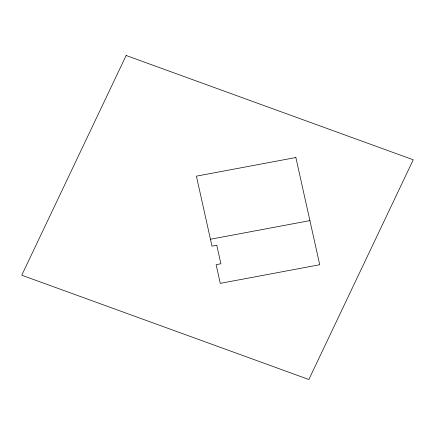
<?xml version="1.0" encoding="UTF-8"?>
<svg xmlns="http://www.w3.org/2000/svg" width="435" height="435" viewBox="0 0 435 435"><rect width="100%" height="100%" fill="white"/><g stroke="black" fill="none" stroke-linecap="round" stroke-linejoin="round"><path stroke-width="0.65" d="M210.453 239.239L309.91 220.61M126.145 55.495L21.75 275.219L308.866 379.505L413.25 159.781L126.145 55.495M295.865 157.519L196.408 176.148L211.986 246.128L216.777 245.231L220.898 263.762L216.113 264.659L220.273 283.359L319.73 264.736L295.865 157.519"/></g></svg>
